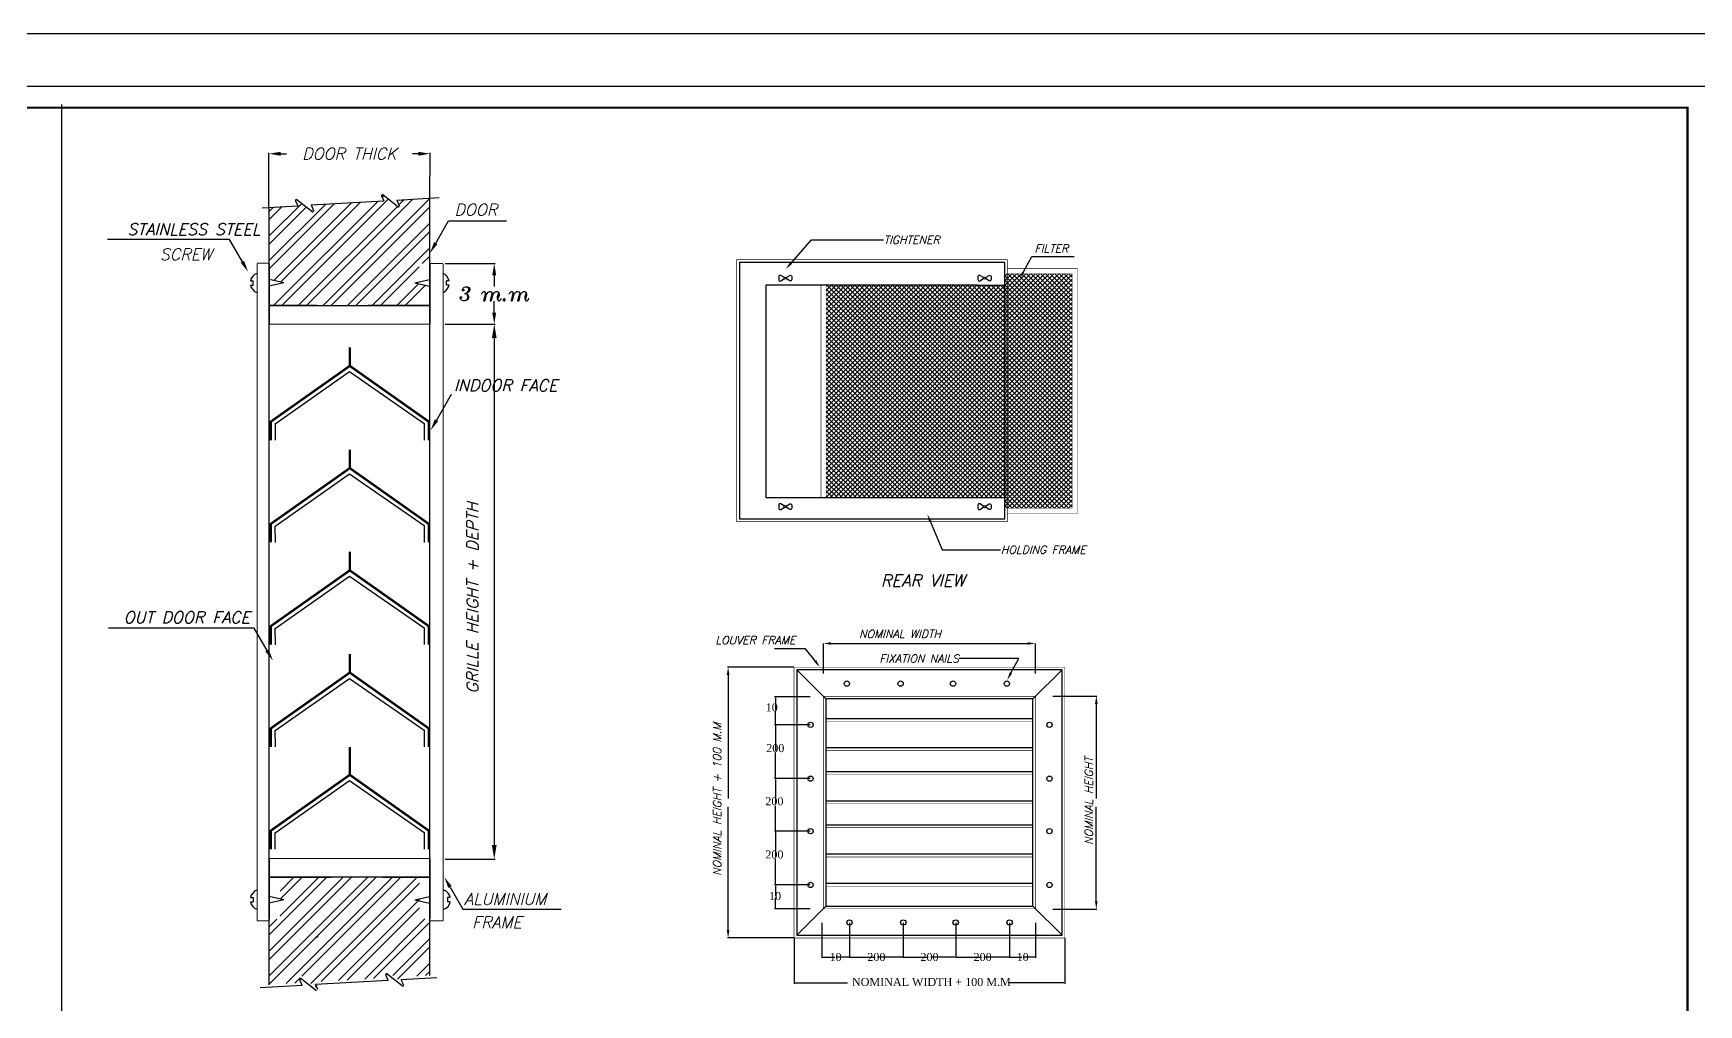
# Model space of a CAD drawing. Extents: x -730 to 2784, y 160 to 852.
# Drawn here: x -688.04 to -673.05, y 229.44 to 238.18 of the extents above; entities that cross this region are included whole.
import ezdxf
from ezdxf.enums import TextEntityAlignment as Align

# ---------------------------------------------------------------- set-up
doc = ezdxf.new("R2010")
doc.units = 0
doc.header["$MEASUREMENT"] = 0
doc.header["$PDMODE"] = 34
doc.header["$PDSIZE"] = 0.4
doc.linetypes.add('HIDDEN', pattern=[0.375, 0.25, -0.125])
for name, color, linetype, lineweight in [('2', 2, 'Continuous', 25), ('3', 3, 'Continuous', 25), ('5', 5, 'Continuous', 35)]:
    doc.layers.add(name, color=color, linetype=linetype, lineweight=lineweight)
for name, color, linetype in [('fram', 252, 'Continuous'), ('LEADER', 4, 'Continuous'), ('RED', 1, 'Continuous'), ('S', 3, 'Continuous'), ('Text', 42, 'Continuous'), ('WALL', 4, 'Continuous'), ('Z20', 2, 'Continuous')]:
    doc.layers.add(name, color=color, linetype=linetype)
doc.styles.add('ROMANC', font='italict.shx')
doc.styles.get("Standard").update_dxf_attribs({"font": 'TIMES.TTF'})

# ---------------------------------------------------------------- blocks, each defined once
blk = doc.blocks.new('*X239')
at = {"color": 0, "linetype": 'Continuous'}
for p, q in [((-16.34, 52.6), (4.91, 73.86)), ((-16.34, 57.91), (-0.39, 73.86)), ((-16.34, 50.84), (6.68, 73.86)), ((-16.34, 56.14), (1.38, 73.86)), ((-16.34, 61.44), (-3.93, 73.86)), ((-13.99, 65.56), (-5.69, 73.86)), ((-13.99, 70.86), (-11, 73.86)), ((-13.99, 69.1), (-9.23, 73.86)), ((-12.66, 50.98), (10.22, 73.86)), ((-9.33, 52.55), (11.98, 73.86)), ((-7.36, 50.98), (15.52, 73.86)), ((-5.16, 51.4), (16.01, 72.58)), ((-1.42, 51.62), (16.01, 69.04)), ((-16.34, 63.21), (-14.69, 64.86)), ((0.46, 51.72), (16.01, 67.28)), ((4.21, 51.94), (17.14, 64.87)), ((6.08, 52.05), (18.24, 64.2)), ((10.28, 52.7), (18.24, 60.67)), ((11.26, 51.92), (18.24, 58.9)), ((15.46, 52.58), (18.25, 55.37)), ((-10.79, 51.08), (-9.65, 52.22)), ((-6.37, 50.2), (-6.02, 50.55)), ((17.33, 52.69), (18.25, 53.6))]:
    blk.add_line(p, q, dxfattribs=at)

msp = doc.modelspace()

# ---------------------------------------------------------------- linework, layer by layer
at = {"color": 2, "linetype": 'Continuous'}
for p, q in [((-685.622, 236.644), (-685.914, 236.352)), ((-685.327, 236.643), (-685.914, 236.056)), ((-685.405, 236.638), (-685.914, 236.13)), ((-685.797, 236.616), (-685.914, 236.499)), ((-685.876, 236.612), (-685.914, 236.573)), ((-685.581, 236.611), (-685.914, 236.278)), ((-684.935, 236.665), (-685.874, 235.726)), ((-685.17, 236.652), (-685.872, 235.95)), ((-685.092, 236.656), (-685.812, 235.936)), ((-684.843, 236.683), (-685.8, 235.726)), ((-684.761, 236.617), (-685.652, 235.726)), ((-684.622, 236.683), (-685.578, 235.726)), ((-684.468, 236.689), (-685.43, 235.726)), ((-684.468, 236.615), (-685.356, 235.726)), ((-684.7, 236.679), (-684.747, 236.631)), ((-684.468, 236.467), (-685.209, 235.726)), ((-684.468, 236.393), (-685.135, 235.726)), ((-684.468, 236.245), (-684.987, 235.726)), ((-684.468, 236.171), (-684.537, 236.103)), ((-684.566, 236.073), (-684.913, 235.726)), ((-680.903, 234.298), (-679.191, 236.011)), ((-680.903, 234.256), (-679.148, 236.011)), ((-680.903, 234.214), (-679.106, 236.011)), ((-680.903, 234.172), (-679.064, 236.011)), ((-680.903, 234.129), (-679.022, 236.011)), ((-680.903, 234.087), (-678.979, 236.011)), ((-680.903, 234.045), (-678.937, 236.011)), ((-680.903, 234.003), (-678.895, 236.011)), ((-680.866, 233.998), (-678.853, 236.011)), ((-680.823, 233.998), (-678.81, 236.011)), ((-680.781, 233.998), (-678.768, 236.011)), ((-680.739, 233.998), (-678.726, 236.011)), ((-678.689, 235.431), (-679.268, 236.011)), ((-678.689, 235.473), (-679.226, 236.011)), ((-678.689, 235.516), (-679.183, 236.011)), ((-678.689, 235.558), (-679.141, 236.011)), ((-678.689, 235.6), (-679.099, 236.011)), ((-678.689, 235.642), (-679.057, 236.011)), ((-678.689, 235.684), (-679.015, 236.011)), ((-678.689, 235.727), (-678.972, 236.011)), ((-678.689, 235.769), (-678.93, 236.011)), ((-678.689, 235.811), (-678.888, 236.011)), ((-678.689, 235.853), (-678.846, 236.011)), ((-678.689, 235.896), (-678.803, 236.011)), ((-678.689, 235.938), (-678.761, 236.011)), ((-678.689, 235.98), (-678.719, 236.011)), ((-684.57, 235.921), (-684.765, 235.726)), ((-684.51, 235.907), (-684.691, 235.726)), ((-678.891, 233.903), (-680.903, 235.914)), ((-680.903, 234.594), (-679.588, 235.909)), ((-680.903, 234.552), (-679.546, 235.909)), ((-680.903, 234.51), (-679.504, 235.909)), ((-680.903, 234.467), (-679.461, 235.909)), ((-680.903, 234.425), (-679.419, 235.909)), ((-680.903, 234.383), (-679.377, 235.909)), ((-680.903, 234.341), (-679.335, 235.909)), ((-680.903, 235.861), (-680.855, 235.909)), ((-680.903, 235.819), (-680.813, 235.909)), ((-680.903, 235.776), (-680.771, 235.909)), ((-680.903, 235.734), (-680.728, 235.909)), ((-680.903, 235.692), (-680.686, 235.909)), ((-680.903, 235.65), (-680.644, 235.909)), ((-680.903, 235.607), (-680.602, 235.909)), ((-680.903, 235.565), (-680.559, 235.909)), ((-680.903, 235.523), (-680.517, 235.909)), ((-680.903, 235.481), (-680.475, 235.909)), ((-680.903, 235.439), (-680.433, 235.909)), ((-680.903, 235.396), (-680.391, 235.909)), ((-680.903, 235.354), (-680.348, 235.909)), ((-680.903, 235.312), (-680.306, 235.909)), ((-680.903, 235.27), (-680.264, 235.909)), ((-680.903, 235.227), (-680.222, 235.909)), ((-680.903, 235.185), (-680.179, 235.909)), ((-680.903, 235.143), (-680.137, 235.909)), ((-680.903, 235.101), (-680.095, 235.909)), ((-680.903, 235.058), (-680.053, 235.909)), ((-680.903, 235.016), (-680.01, 235.909)), ((-680.903, 234.974), (-679.968, 235.909)), ((-680.903, 234.932), (-679.926, 235.909)), ((-680.903, 234.89), (-679.884, 235.909)), ((-680.903, 234.847), (-679.842, 235.909)), ((-680.903, 234.805), (-679.799, 235.909)), ((-680.903, 234.763), (-679.757, 235.909)), ((-680.903, 234.721), (-679.715, 235.909)), ((-680.903, 234.678), (-679.673, 235.909)), ((-680.903, 234.636), (-679.63, 235.909)), ((-678.934, 233.903), (-680.903, 235.872)), ((-678.849, 233.903), (-680.855, 235.909)), ((-678.807, 233.903), (-680.813, 235.909)), ((-678.765, 233.903), (-680.771, 235.909)), ((-678.723, 233.903), (-680.728, 235.909)), ((-680.697, 233.998), (-678.689, 236.006)), ((-678.689, 233.911), (-680.686, 235.909)), ((-680.654, 233.998), (-678.689, 235.964)), ((-678.689, 233.953), (-680.644, 235.909)), ((-680.612, 233.998), (-678.689, 235.921)), ((-678.689, 233.995), (-680.602, 235.909)), ((-680.57, 233.998), (-678.689, 235.879)), ((-678.689, 234.038), (-680.559, 235.909)), ((-678.689, 234.08), (-680.517, 235.909)), ((-678.689, 234.122), (-680.475, 235.909)), ((-678.689, 234.164), (-680.433, 235.909)), ((-678.689, 234.206), (-680.391, 235.909)), ((-678.689, 234.249), (-680.348, 235.909)), ((-678.689, 234.291), (-680.306, 235.909)), ((-678.689, 234.333), (-680.264, 235.909)), ((-678.689, 234.375), (-680.222, 235.909)), ((-678.689, 234.418), (-680.179, 235.909)), ((-678.689, 234.46), (-680.137, 235.909)), ((-678.689, 234.502), (-680.095, 235.909)), ((-678.689, 234.544), (-680.053, 235.909)), ((-678.689, 234.587), (-680.01, 235.909)), ((-678.689, 234.629), (-679.968, 235.909)), ((-678.689, 234.671), (-679.926, 235.909)), ((-678.689, 234.713), (-679.884, 235.909)), ((-678.689, 234.755), (-679.842, 235.909)), ((-678.689, 234.798), (-679.799, 235.909)), ((-678.689, 234.84), (-679.757, 235.909)), ((-678.689, 234.882), (-679.715, 235.909)), ((-678.689, 234.924), (-679.673, 235.909)), ((-678.689, 234.967), (-679.63, 235.909)), ((-678.689, 235.009), (-679.588, 235.909)), ((-678.689, 235.051), (-679.546, 235.909)), ((-678.689, 235.093), (-679.504, 235.909)), ((-678.689, 235.136), (-679.461, 235.909)), ((-678.689, 235.178), (-679.419, 235.909)), ((-678.689, 235.22), (-679.377, 235.909)), ((-678.689, 235.262), (-679.335, 235.909)), ((-678.689, 235.389), (-679.293, 235.993)), ((-678.689, 235.347), (-679.293, 235.951)), ((-678.689, 235.304), (-679.293, 235.909)), ((-678.976, 233.903), (-680.903, 235.83)), ((-679.018, 233.903), (-680.903, 235.787)), ((-679.06, 233.903), (-680.903, 235.745)), ((-680.528, 233.998), (-678.689, 235.837)), ((-680.486, 233.998), (-678.689, 235.795)), ((-680.443, 233.998), (-678.689, 235.752)), ((-680.401, 233.998), (-678.689, 235.71)), ((-679.103, 233.903), (-680.903, 235.703)), ((-679.145, 233.903), (-680.903, 235.661)), ((-679.187, 233.903), (-680.903, 235.618)), ((-679.324, 233.998), (-680.903, 235.576)), ((-680.359, 233.998), (-678.689, 235.668)), ((-680.317, 233.998), (-678.689, 235.626)), ((-680.274, 233.998), (-678.689, 235.584)), ((-679.367, 233.998), (-680.903, 235.534)), ((-679.409, 233.998), (-680.903, 235.492)), ((-679.451, 233.998), (-680.903, 235.449)), ((-680.232, 233.998), (-678.689, 235.541)), ((-680.19, 233.998), (-678.689, 235.499)), ((-680.148, 233.998), (-678.689, 235.457)), ((-680.105, 233.998), (-678.689, 235.415)), ((-679.493, 233.998), (-680.903, 235.407)), ((-679.535, 233.998), (-680.903, 235.365)), ((-679.578, 233.998), (-680.903, 235.323)), ((-679.62, 233.998), (-680.903, 235.281)), ((-680.063, 233.998), (-678.689, 235.372)), ((-680.021, 233.998), (-678.689, 235.33)), ((-679.979, 233.998), (-678.689, 235.288)), ((-679.662, 233.998), (-680.903, 235.238)), ((-679.704, 233.998), (-680.903, 235.196)), ((-679.747, 233.998), (-680.903, 235.154)), ((-679.789, 233.998), (-680.903, 235.112)), ((-679.937, 233.998), (-678.689, 235.246)), ((-679.894, 233.998), (-678.689, 235.204)), ((-679.852, 233.998), (-678.689, 235.161)), ((-679.81, 233.998), (-678.689, 235.119)), ((-679.831, 233.998), (-680.903, 235.069)), ((-679.873, 233.998), (-680.903, 235.027)), ((-679.915, 233.998), (-680.903, 234.985)), ((-679.768, 233.998), (-678.689, 235.077)), ((-679.725, 233.998), (-678.689, 235.035)), ((-679.683, 233.998), (-678.689, 234.992)), ((-679.958, 233.998), (-680.903, 234.943)), ((-680, 233.998), (-680.903, 234.9)), ((-680.042, 233.998), (-680.903, 234.858)), ((-680.084, 233.998), (-680.903, 234.816)), ((-679.641, 233.998), (-678.689, 234.95)), ((-679.599, 233.998), (-678.689, 234.908)), ((-679.556, 233.998), (-678.689, 234.866)), ((-679.514, 233.998), (-678.689, 234.823)), ((-680.127, 233.998), (-680.903, 234.774)), ((-680.169, 233.998), (-680.903, 234.732)), ((-680.211, 233.998), (-680.903, 234.689)), ((-679.472, 233.998), (-678.689, 234.781)), ((-679.43, 233.998), (-678.689, 234.739)), ((-679.388, 233.998), (-678.689, 234.697)), ((-680.253, 233.998), (-680.903, 234.647)), ((-680.296, 233.998), (-680.903, 234.605)), ((-680.338, 233.998), (-680.903, 234.563)), ((-680.38, 233.998), (-680.903, 234.52)), ((-679.345, 233.998), (-678.689, 234.655)), ((-679.303, 233.998), (-678.689, 234.612)), ((-679.296, 233.963), (-678.689, 234.57)), ((-679.296, 233.921), (-678.689, 234.528)), ((-680.422, 233.998), (-680.903, 234.478)), ((-680.464, 233.998), (-680.903, 234.436)), ((-680.507, 233.998), (-680.903, 234.394)), ((-679.271, 233.903), (-678.689, 234.486)), ((-679.229, 233.903), (-678.689, 234.443)), ((-679.187, 233.903), (-678.689, 234.401)), ((-680.549, 233.998), (-680.903, 234.352)), ((-680.591, 233.998), (-680.903, 234.309)), ((-680.633, 233.998), (-680.903, 234.267)), ((-680.676, 233.998), (-680.903, 234.225)), ((-679.145, 233.903), (-678.689, 234.359)), ((-679.103, 233.903), (-678.689, 234.317)), ((-679.06, 233.903), (-678.689, 234.274)), ((-679.018, 233.903), (-678.689, 234.232)), ((-680.718, 233.998), (-680.903, 234.183)), ((-680.76, 233.998), (-680.903, 234.14)), ((-680.802, 233.998), (-680.903, 234.098)), ((-678.976, 233.903), (-678.689, 234.19)), ((-678.934, 233.903), (-678.689, 234.148)), ((-678.891, 233.903), (-678.689, 234.106)), ((-678.849, 233.903), (-678.689, 234.063)), ((-678.807, 233.903), (-678.689, 234.021)), ((-678.765, 233.903), (-678.689, 233.979)), ((-678.722, 233.903), (-678.689, 233.937))]:
    msp.add_line(p, q, dxfattribs=at)
at = {"color": 0, "linetype": 'Continuous'}
for p, q in [((-684.885, 236.716), (-684.899, 236.701)), ((-679.293, 235.951), (-679.233, 236.011)), ((-679.293, 235.993), (-679.275, 236.011)), ((-680.903, 235.903), (-680.897, 235.909)), ((-680.844, 233.998), (-680.903, 234.056)), ((-680.887, 233.998), (-680.903, 234.014)), ((-679.229, 233.903), (-679.296, 233.969)), ((-679.271, 233.903), (-679.296, 233.927))]:
    msp.add_line(p, q, dxfattribs=at)
for p, q in [((-679.131, 236.024), (-679.053, 236.167)), ((-679.053, 236.167), (-678.67, 236.167))]:
    msp.add_line(p, q)
at = {"color": 3, "linetype": 'ByBlock'}
for p, q in [((-680.926, 232.414), (-680.926, 232.684)), ((-680.859, 232.685), (-679.091, 232.685)), ((-679.019, 232.414), (-679.019, 232.684))]:
    msp.add_line(p, q, dxfattribs=at)
msp.add_solid([(-679.123, 236.019), (-679.14, 236.029), (-679.16, 235.971)])
for points in [[(-680.859, 232.697), (-680.859, 232.674), (-680.93, 232.685)], [(-679.091, 232.697), (-679.091, 232.674), (-679.019, 232.685)]]:
    msp.add_solid(points, dxfattribs=at)
at = {"layer": '2'}
for p, q in [((-685.976, 236.606), (-685.656, 236.624)), ((-685.677, 236.668), (-685.656, 236.624)), ((-685.53, 236.571), (-685.665, 236.677)), ((-685.537, 236.631), (-684.883, 236.668)), ((-685.537, 236.631), (-685.517, 236.58)), ((-684.905, 236.712), (-684.883, 236.668)), ((-684.758, 236.615), (-684.892, 236.721)), ((-684.765, 236.675), (-684.386, 236.697)), ((-684.765, 236.675), (-684.745, 236.625)), ((-686.083, 235.949), (-686.058, 235.949)), ((-686.083, 235.91), (-686.058, 235.91)), ((-686.058, 235.91), (-686.058, 235.949)), ((-684.319, 235.91), (-684.319, 235.949)), ((-684.295, 235.949), (-684.319, 235.949)), ((-684.295, 235.91), (-684.319, 235.91)), ((-686.083, 230.399), (-686.058, 230.399)), ((-686.083, 230.361), (-686.058, 230.361)), ((-686.058, 230.399), (-686.058, 230.361)), ((-684.31, 230.399), (-684.31, 230.361)), ((-684.285, 230.399), (-684.31, 230.399)), ((-684.285, 230.361), (-684.31, 230.361)), ((-685.618, 229.609), (-685.996, 229.588)), ((-685.618, 229.609), (-685.637, 229.66)), ((-685.624, 229.669), (-685.49, 229.563)), ((-684.845, 229.653), (-685.499, 229.616)), ((-685.477, 229.573), (-685.499, 229.616)), ((-684.845, 229.653), (-684.865, 229.704)), ((-684.852, 229.713), (-684.718, 229.607)), ((-684.406, 229.678), (-684.726, 229.66)), ((-684.705, 229.617), (-684.726, 229.66))]:
    msp.add_line(p, q, dxfattribs=at)
at = {"layer": '2', "linetype": 'HIDDEN'}
for p, q in [((-685.782, 235.929), (-685.914, 235.96)), ((-685.782, 235.929), (-685.914, 235.899)), ((-684.604, 235.929), (-684.473, 235.96)), ((-684.604, 235.929), (-684.473, 235.899)), ((-685.783, 230.38), (-685.915, 230.41)), ((-685.783, 230.38), (-685.915, 230.349)), ((-684.604, 230.38), (-684.472, 230.41)), ((-684.604, 230.38), (-684.472, 230.349))]:
    msp.add_line(p, q, dxfattribs=at)
at = {"layer": '2', "linetype": 'Continuous'}
for p, q in [((-685.86, 234.661), (-685.193, 235.131)), ((-685.193, 235.131), (-684.52, 234.666)), ((-685.86, 234.661), (-685.86, 234.514)), ((-684.52, 234.666), (-684.52, 234.515)), ((-685.86, 233.741), (-685.193, 234.211)), ((-685.193, 234.211), (-684.52, 233.746)), ((-685.858, 233.594), (-685.86, 233.741)), ((-684.52, 233.746), (-684.52, 233.594)), ((-685.86, 232.821), (-685.193, 233.291)), ((-685.193, 233.291), (-684.52, 232.826)), ((-685.858, 232.674), (-685.86, 232.821)), ((-684.52, 232.826), (-684.52, 232.675)), ((-685.86, 231.901), (-685.193, 232.371)), ((-685.193, 232.371), (-684.52, 231.906)), ((-685.858, 231.754), (-685.86, 231.901)), ((-684.52, 231.906), (-684.52, 231.755)), ((-685.86, 230.981), (-685.193, 231.451)), ((-685.193, 231.451), (-684.52, 230.986)), ((-685.861, 230.834), (-685.86, 230.981)), ((-684.52, 230.986), (-684.52, 230.835))]:
    msp.add_line(p, q, dxfattribs=at)
at = {"layer": '2', "color": 5, "const_width": 0.00836}
for points in [[(-686.023, 236.106), (-686.023, 230.189)], [(-686.023, 236.106), (-685.914, 236.106)], [(-684.471, 236.104), (-684.35, 236.104)], [(-684.35, 236.104), (-684.35, 230.189)], [(-685.914, 230.189), (-686.023, 230.189)], [(-684.468, 230.189), (-684.35, 230.189)]]:
    msp.add_lwpolyline(points, dxfattribs=at)
at = {"layer": '2'}
for centre, radius, start, end in [((-685.67, 236.671), 0.00836, 51.5418, 202.8981), ((-684.897, 236.715), 0.00836, 51.5418, 202.8981), ((-684.753, 236.621), 0.00836, 231.5418, 21.3401), ((-685.525, 236.577), 0.00836, 231.5418, 21.3401), ((-685.992, 235.929), 0.0928, 111.428, 168.163), ((-684.386, 235.929), 0.0928, 11.837, 68.572), ((-685.992, 235.929), 0.0928, 191.837, 248.572), ((-684.386, 235.929), 0.0928, 291.428, 348.163), ((-685.992, 230.38), 0.0928, 111.428, 168.163), ((-684.376, 230.38), 0.0928, 11.837, 68.572), ((-685.992, 230.38), 0.0928, 191.837, 248.572), ((-684.376, 230.38), 0.0928, 291.428, 348.163), ((-685.485, 230.052), 0.00836, 231.5418, 22.8981), ((-684.857, 229.707), 0.00836, 51.5418, 201.3401), ((-685.629, 229.663), 0.00836, 51.5418, 201.3401), ((-684.712, 229.613), 0.00836, 231.5418, 22.8981)]:
    msp.add_arc(centre, radius, start, end, dxfattribs=at)
at = {"layer": '3', "color": 5, "linetype": 'Continuous'}
for p, q in [((-684.468, 229.697), (-684.468, 236.689)), ((-685.914, 229.614), (-685.914, 236.606))]:
    msp.add_line(p, q, dxfattribs=at)
at = {"layer": '3', "linetype": 'Continuous'}
for p, q in [((-685.486, 235.726), (-685.026, 235.726)), ((-684.896, 230.583), (-685.356, 230.583))]:
    msp.add_line(p, q, dxfattribs=at)
at = {"layer": '5', "linetype": 'Continuous'}
for p, q in [((-685.914, 235.559), (-685.914, 236.102)), ((-684.468, 236.103), (-684.468, 235.559)), ((-685.914, 235.726), (-685.486, 235.726)), ((-685.914, 230.206), (-685.914, 230.75)), ((-684.468, 230.75), (-684.468, 230.207)), ((-685.356, 230.583), (-685.914, 230.583)), ((-684.468, 230.583), (-684.896, 230.583))]:
    msp.add_line(p, q, dxfattribs=at)
at = {"layer": '5', "color": 5, "linetype": 'Continuous'}
msp.add_line((-685.026, 235.726), (-684.468, 235.726), dxfattribs=at)
at = {"layer": '5', "color": 5, "linetype": 'Continuous', "const_width": 0.00836}
msp.add_lwpolyline([(-684.468, 235.559), (-685.914, 235.559)], dxfattribs=at)
at = {"layer": '5', "linetype": 'Continuous'}
for points, const_width in [([(-685.189, 235.183), (-685.189, 235.35)], 0.0209), ([(-684.478, 234.514), (-684.478, 234.681), (-685.189, 235.183), (-685.9, 234.681), (-685.9, 234.514)], 0.0209), ([(-685.189, 234.263), (-685.189, 234.43)], 0.0209), ([(-684.478, 233.594), (-684.478, 233.761), (-685.189, 234.263), (-685.9, 233.761), (-685.9, 233.594)], 0.0209), ([(-685.189, 233.343), (-685.189, 233.51)], 0.0209), ([(-684.478, 232.674), (-684.478, 232.841), (-685.189, 233.343), (-685.9, 232.841), (-685.9, 232.674)], 0.0209), ([(-685.189, 232.423), (-685.189, 232.59)], 0.0209), ([(-684.478, 231.754), (-684.478, 231.921), (-685.189, 232.423), (-685.9, 231.921), (-685.9, 231.754)], 0.0209), ([(-685.189, 231.754), (-685.189, 231.503)], 0.0209), ([(-684.478, 230.834), (-684.478, 231.001), (-685.189, 231.503), (-685.9, 231.001), (-685.9, 230.834)], 0.0209), ([(-685.914, 230.75), (-684.468, 230.75)], 0.00836)]:
    msp.add_lwpolyline(points, dxfattribs=dict(at, const_width=const_width))
at = {"layer": 'DEFPOINTS', "color": 0, "linetype": 'ByBlock'}
for p in [(-684.333, 236.103), (-684.333, 235.558), (-681.456, 232.472), (-681.192, 232.472), (-679.019, 232.472), (-678.755, 232.472), (-681.192, 230.036), (-678.755, 230.036), (-685.777, 229.665)]:
    msp.add_point(p, dxfattribs=at)
at = {"layer": 'DEFPOINTS', "color": 1, "linetype": 'ByBlock'}
msp.add_point((-684.333, 235.559), dxfattribs=at)
at = {"layer": 'DEFPOINTS', "color": 3, "linetype": 'ByBlock'}
msp.add_point((-679.019, 232.685), dxfattribs=at)
at = {"layer": 'fram'}
msp.add_line((-665.384, 237.698), (-729.43, 237.698), dxfattribs=at)
for points in [[(-729.907, 238.175), (-664.907, 238.175), (-664.907, 200.175), (-729.907, 200.175)], [(-672.961, 237.698), (-729.43, 237.698), (-729.43, 200.652), (-672.961, 200.652)]]:
    msp.add_lwpolyline(points, close=True, dxfattribs=at)
at = {"layer": 'LEADER', "color": 2, "linetype": 'ByBlock'}
for p, q in [((-685.916, 236.609), (-685.916, 237.099)), ((-685.811, 237.092), (-685.757, 237.092)), ((-684.572, 237.092), (-684.626, 237.092)), ((-684.468, 236.689), (-684.467, 237.099)), ((-684.33, 236.103), (-683.882, 236.103)), ((-683.889, 235.999), (-683.889, 235.897)), ((-683.889, 235.663), (-683.889, 235.764)), ((-684.33, 235.558), (-683.882, 235.558)), ((-683.889, 235.434), (-683.889, 230.871)), ((-684.33, 230.745), (-683.882, 230.745))]:
    msp.add_line(p, q, dxfattribs=at)
at = {"layer": 'LEADER', "color": 2}
for p, q in [((-684.416, 236.288), (-684.301, 236.487)), ((-684.301, 236.487), (-683.778, 236.487)), ((-686.27, 236.319), (-687.368, 236.319)), ((-686.155, 236.119), (-686.27, 236.319)), ((-684.409, 234.693), (-684.273, 234.929)), ((-686.048, 232.822), (-687.361, 232.822)), ((-685.933, 232.623), (-686.048, 232.822)), ((-684.287, 230.494), (-684.172, 230.295)), ((-684.172, 230.295), (-683.288, 230.295))]:
    msp.add_line(p, q, dxfattribs=at)
at = {"layer": 'LEADER', "color": 2, "linetype": 'ByBlock'}
for points in [[(-685.811, 237.109), (-685.811, 237.074), (-685.916, 237.092)], [(-684.572, 237.109), (-684.572, 237.074), (-684.467, 237.092)], [(-683.907, 235.999), (-683.872, 235.999), (-683.889, 236.103)], [(-683.91, 235.434), (-683.868, 235.434), (-683.889, 235.559)], [(-683.907, 235.663), (-683.872, 235.663), (-683.889, 235.558)], [(-683.91, 230.871), (-683.868, 230.871), (-683.889, 230.745)]]:
    msp.add_solid(points, dxfattribs=at)
at = {"layer": 'LEADER', "color": 2}
for points in [[(-684.431, 236.296), (-684.4, 236.279), (-684.468, 236.197)], [(-686.14, 236.128), (-686.171, 236.111), (-686.103, 236.029)], [(-684.394, 234.685), (-684.424, 234.702), (-684.462, 234.603)], [(-685.918, 232.631), (-685.949, 232.614), (-685.881, 232.532)], [(-684.302, 230.485), (-684.272, 230.502), (-684.339, 230.584)]]:
    msp.add_solid(points, dxfattribs=at)
at = {"layer": 'RED', "linetype": 'Continuous'}
for p, q in [((-681.219, 236.108), (-681.036, 236.317)), ((-681.036, 236.317), (-680.388, 236.317)), ((-679.534, 235.909), (-679.296, 235.909)), ((-679.534, 233.998), (-679.296, 233.998)), ((-679.965, 233.781), (-679.86, 233.529)), ((-679.86, 233.529), (-679.333, 233.529)), ((-680.905, 232.186), (-681.168, 232.448)), ((-678.779, 232.448), (-679.042, 232.186)), ((-680.905, 230.322), (-681.168, 230.06)), ((-678.779, 230.06), (-679.042, 230.322))]:
    msp.add_line(p, q, dxfattribs=at)
at = {"layer": 'RED', "linetype": 'Continuous', "const_width": 0.00478}
for points in [[(-681.708, 233.782), (-679.272, 233.782), (-679.272, 236.138), (-681.708, 236.138)], [(-681.192, 230.036), (-678.755, 230.036), (-678.755, 232.472), (-681.192, 232.472)], [(-680.929, 230.298), (-679.018, 230.298), (-679.018, 232.209), (-680.929, 232.209)]]:
    msp.add_lwpolyline(points, close=True, dxfattribs=at)
at = {"layer": 'RED', "linetype": 'Continuous'}
for points in [[(-681.684, 233.806), (-679.296, 233.806), (-679.296, 236.114), (-681.684, 236.114)], [(-681.168, 230.06), (-678.779, 230.06), (-678.779, 232.448), (-681.168, 232.448)], [(-680.905, 230.322), (-679.042, 230.322), (-679.042, 232.186), (-680.905, 232.186)]]:
    msp.add_lwpolyline(points, close=True, dxfattribs=at)
for points in [[(-679.534, 235.909), (-681.446, 235.909), (-681.446, 233.998)], [(-681.446, 233.998), (-679.534, 233.998)]]:
    msp.add_lwpolyline(points, dxfattribs=at)
for points in [[(-681.279, 235.978), (-681.312, 235.997, 0.57735), (-681.33, 235.987), (-681.33, 235.959, 0.57735), (-681.312, 235.948), (-681.279, 235.968)], [(-681.263, 235.978), (-681.23, 235.997, -0.57735), (-681.212, 235.987), (-681.212, 235.959, -0.57735), (-681.23, 235.948), (-681.263, 235.968)], [(-679.486, 235.978), (-679.519, 235.997, 0.57735), (-679.537, 235.987), (-679.537, 235.959, 0.57735), (-679.519, 235.948), (-679.486, 235.968)], [(-679.47, 235.978), (-679.437, 235.997, -0.57735), (-679.419, 235.987), (-679.419, 235.959, -0.57735), (-679.437, 235.948), (-679.47, 235.968)], [(-681.279, 233.921), (-681.312, 233.941, 0.57735), (-681.33, 233.93), (-681.33, 233.902, 0.57735), (-681.312, 233.892), (-681.279, 233.911)], [(-681.263, 233.921), (-681.23, 233.941, -0.57735), (-681.212, 233.93), (-681.212, 233.902, -0.57735), (-681.23, 233.892), (-681.263, 233.911)], [(-679.486, 233.921), (-679.519, 233.941, 0.57735), (-679.537, 233.93), (-679.537, 233.902, 0.57735), (-679.519, 233.892), (-679.486, 233.911)], [(-679.47, 233.921), (-679.437, 233.941, -0.57735), (-679.419, 233.93), (-679.419, 233.902, -0.57735), (-679.437, 233.892), (-679.47, 233.911)]]:
    msp.add_lwpolyline(points, format="xyb", dxfattribs=at)
for centre, radius in [((-681.271, 235.973), 0.00946), ((-679.478, 235.973), 0.00946), ((-681.271, 233.916), 0.00946), ((-679.478, 233.916), 0.00946), ((-680.717, 232.324), 0.0239), ((-680.233, 232.324), 0.0239), ((-679.761, 232.324), 0.0239), ((-679.277, 232.324), 0.0239), ((-681.044, 231.953), 0.0239), ((-678.893, 231.953), 0.0239), ((-681.044, 231.469), 0.0239), ((-678.893, 231.469), 0.0239), ((-681.044, 230.997), 0.0239), ((-678.893, 230.997), 0.0239), ((-681.044, 230.513), 0.0239), ((-678.893, 230.513), 0.0239), ((-680.693, 230.175), 0.0239), ((-680.209, 230.175), 0.0239), ((-679.737, 230.175), 0.0239), ((-679.252, 230.175), 0.0239)]:
    msp.add_circle(centre, radius, dxfattribs=at)
for points in [[(-681.21, 236.1), (-681.228, 236.116), (-681.266, 236.054)], [(-679.976, 233.777), (-679.954, 233.786), (-679.992, 233.848)]]:
    msp.add_solid(points, dxfattribs=at)
at = {"layer": 'S', "color": 3, "linetype": 'Continuous'}
for p, q in [((-681.088, 232.637), (-681.369, 232.637)), ((-681.002, 232.528), (-681.088, 232.637)), ((-679.17, 232.549), (-679.707, 232.549)), ((-679.24, 232.42), (-679.17, 232.549)), ((-681.192, 230.033), (-681.192, 229.624)), ((-678.755, 230.033), (-678.755, 229.624)), ((-681.185, 229.632), (-680.71, 229.632)), ((-678.763, 229.632), (-679.264, 229.632))]:
    msp.add_line(p, q, dxfattribs=at)
at = {"layer": 'S', "linetype": 'ByBlock'}
for p, q in [((-681.193, 232.472), (-681.789, 232.472)), ((-681.785, 232.401), (-681.785, 231.292))]:
    msp.add_line(p, q, dxfattribs=at)
at = {"layer": 'S', "color": 3, "linetype": 'Continuous', "ltscale": 0.01}
for p, q in [((-681.046, 232.205), (-681.367, 232.205)), ((-681.36, 232.197), (-681.36, 232.086)), ((-681.36, 231.961), (-681.36, 232.072)), ((-681.046, 231.953), (-681.367, 231.953)), ((-681.046, 231.953), (-681.359, 231.953)), ((-681.359, 231.946), (-681.359, 231.719)), ((-681.359, 231.476), (-681.359, 231.704)), ((-681.046, 231.469), (-681.367, 231.469)), ((-681.36, 231.462), (-681.36, 231.24)), ((-681.046, 231.469), (-681.359, 231.469)), ((-681.36, 231.004), (-681.36, 231.226)), ((-681.046, 230.997), (-681.367, 230.997)), ((-681.046, 230.997), (-681.367, 230.997)), ((-681.36, 230.99), (-681.36, 230.762)), ((-681.36, 230.52), (-681.36, 230.747)), ((-681.046, 230.513), (-681.367, 230.513)), ((-681.046, 230.513), (-681.367, 230.513)), ((-681.36, 230.505), (-681.36, 230.412)), ((-681.36, 230.304), (-681.36, 230.397)), ((-681.046, 230.297), (-681.367, 230.297)), ((-680.943, 230.172), (-680.943, 229.857)), ((-680.693, 230.172), (-680.693, 229.857)), ((-680.693, 230.172), (-680.693, 229.857)), ((-680.209, 230.172), (-680.209, 229.857)), ((-680.209, 230.172), (-680.209, 229.857)), ((-679.737, 230.172), (-679.737, 229.857)), ((-679.737, 230.172), (-679.737, 229.857)), ((-679.252, 230.172), (-679.252, 229.857)), ((-679.252, 230.172), (-679.252, 229.857)), ((-679.018, 230.172), (-679.018, 229.857)), ((-680.935, 229.864), (-680.826, 229.864)), ((-680.7, 229.864), (-680.809, 229.864)), ((-680.686, 229.864), (-680.463, 229.864)), ((-680.216, 229.864), (-680.44, 229.864)), ((-680.202, 229.864), (-679.984, 229.864)), ((-679.744, 229.864), (-679.961, 229.864)), ((-679.729, 229.864), (-679.506, 229.864)), ((-679.26, 229.864), (-679.483, 229.864)), ((-679.245, 229.864), (-679.143, 229.864)), ((-679.025, 229.864), (-679.127, 229.864))]:
    msp.add_line(p, q, dxfattribs=at)
at = {"layer": 'S', "color": 3, "linetype": 'ByBlock'}
for p, q in [((-678.864, 232.211), (-678.468, 232.211)), ((-678.472, 232.141), (-678.472, 231.292)), ((-681.785, 230.107), (-681.785, 231.216)), ((-678.472, 230.366), (-678.472, 231.216)), ((-678.864, 230.296), (-678.468, 230.296)), ((-681.193, 230.036), (-681.789, 230.036))]:
    msp.add_line(p, q, dxfattribs=at)
at = {"layer": 'S', "linetype": 'Continuous'}
for p, q in [((-679.042, 232.007), (-680.905, 232.007)), ((-679.042, 231.745), (-680.905, 231.745)), ((-679.042, 231.53), (-680.905, 231.53)), ((-679.042, 231.267), (-680.905, 231.267)), ((-679.042, 231.052), (-680.905, 231.052)), ((-679.042, 230.789), (-680.905, 230.789)), ((-679.042, 230.526), (-680.905, 230.526))]:
    msp.add_line(p, q, dxfattribs=at)
at = {"layer": 'S', "linetype": 'Continuous', "const_width": 0.00478}
for points in [[(-679.272, 236.058), (-678.641, 236.058)], [(-679.272, 236.011), (-678.689, 236.011)], [(-678.689, 233.903), (-678.689, 236.011)], [(-678.641, 233.855), (-678.641, 236.058)], [(-680.95, 235.909), (-680.95, 233.998)], [(-680.903, 235.909), (-680.903, 233.998)], [(-679.272, 233.903), (-678.689, 233.903)], [(-679.272, 233.855), (-678.641, 233.855)], [(-679.042, 231.983), (-680.905, 231.983)], [(-679.042, 231.721), (-680.905, 231.721)], [(-679.042, 231.506), (-680.905, 231.506)], [(-679.042, 231.243), (-680.905, 231.243)], [(-679.042, 231.028), (-680.905, 231.028)], [(-679.042, 230.765), (-680.905, 230.765)], [(-679.042, 230.502), (-680.905, 230.502)]]:
    msp.add_lwpolyline(points, dxfattribs=at)
at = {"layer": 'S', "linetype": 'ByBlock'}
for points in [[(-681.797, 232.401), (-681.773, 232.401), (-681.785, 232.472)], [(-681.797, 230.107), (-681.773, 230.107), (-681.785, 230.036)]]:
    msp.add_solid(points, dxfattribs=at)
at = {"layer": 'S', "linetype": 'Continuous'}
msp.add_solid([(-681.011, 232.521), (-680.993, 232.536), (-680.958, 232.472)], dxfattribs=at)
at = {"layer": 'S', "color": 3, "linetype": 'Continuous'}
for points in [[(-679.23, 232.414), (-679.251, 232.426), (-679.274, 232.357)], [(-681.185, 229.633), (-681.185, 229.63), (-681.192, 229.632)], [(-678.763, 229.633), (-678.763, 229.63), (-678.755, 229.632)]]:
    msp.add_solid(points, dxfattribs=at)
at = {"layer": 'S', "color": 3, "linetype": 'Continuous', "ltscale": 0.01}
for points in [[(-681.361, 232.197), (-681.358, 232.197), (-681.36, 232.205)], [(-681.361, 231.961), (-681.358, 231.961), (-681.36, 231.953)], [(-681.36, 231.946), (-681.358, 231.946), (-681.359, 231.953)], [(-681.361, 231.462), (-681.358, 231.462), (-681.36, 231.469)], [(-681.36, 231.476), (-681.358, 231.476), (-681.359, 231.469)], [(-681.361, 231.004), (-681.358, 231.004), (-681.36, 230.997)], [(-681.361, 230.99), (-681.358, 230.99), (-681.36, 230.997)], [(-681.361, 230.52), (-681.358, 230.52), (-681.36, 230.513)], [(-681.361, 230.505), (-681.358, 230.505), (-681.36, 230.513)], [(-681.361, 230.304), (-681.358, 230.304), (-681.36, 230.297)], [(-680.935, 229.865), (-680.935, 229.863), (-680.943, 229.864)], [(-680.7, 229.865), (-680.7, 229.863), (-680.693, 229.864)], [(-680.686, 229.865), (-680.686, 229.863), (-680.693, 229.864)], [(-680.216, 229.865), (-680.216, 229.863), (-680.209, 229.864)], [(-680.202, 229.865), (-680.202, 229.863), (-680.209, 229.864)], [(-679.744, 229.865), (-679.744, 229.863), (-679.737, 229.864)], [(-679.729, 229.865), (-679.729, 229.863), (-679.737, 229.864)], [(-679.26, 229.865), (-679.26, 229.863), (-679.252, 229.864)], [(-679.245, 229.865), (-679.245, 229.863), (-679.252, 229.864)], [(-679.025, 229.865), (-679.025, 229.863), (-679.018, 229.864)]]:
    msp.add_solid(points, dxfattribs=at)
at = {"layer": 'S', "color": 3, "linetype": 'ByBlock'}
for points in [[(-678.484, 232.141), (-678.46, 232.141), (-678.472, 232.213)], [(-678.484, 230.366), (-678.46, 230.366), (-678.472, 230.295)]]:
    msp.add_solid(points, dxfattribs=at)
at = {"layer": 'WALL', "linetype": 'Continuous'}
msp.add_lwpolyline([(-673.153, 237.506, 0.0192, 0.0192, 0), (-729.238, 237.506, 0.0192, 0.0192, 0), (-729.238, 200.844, 0.0192, 0.0192, 0), (-673.153, 200.844, 0.0192, 0.0192, 0)], format="xyseb", close=True, dxfattribs=at)
msp.add_lwpolyline([(-673.153, 237.506, 0.0192, 0.0192, 0), (-729.238, 237.506, 0.0192, 0.0192, 0), (-729.238, 200.844, 0.0192, 0.0192, 0), (-673.153, 200.844, 0.0192, 0.0192, 0)], format="xyseb", close=True, dxfattribs=at)
at = {"layer": 'Z20', "color": 7}
msp.add_line((-687.783, 237.534), (-687.783, 200.817), dxfattribs=at)

# ---------------------------------------------------------------- block references
at = {"layer": '2', "linetype": 'Continuous', "xscale": 0.04181758621268727, "yscale": 0.04181758621263043, "zscale": 0.04181758621264737}
msp.add_blockref('*X239', (-685.231, 227.494), dxfattribs=at)

# ---------------------------------------------------------------- texts
at = {"color": 3, "linetype": 'ByBlock', "style": 'ROMANC'}
msp.add_text('NOMINAL WIDTH', height=0.07166, dxfattribs=at).set_placement((-680.238, 232.771), align=Align.MIDDLE_CENTER)
at = {"layer": 'RED', "color": 3, "linetype": 'Continuous', "style": 'ROMANC'}
for s, height, p in [('TIGHTENER', 0.0717, (-680.385, 236.317)), ('FILTER', 0.0717, (-679.028, 236.239)), ('HOLDING FRAME', 0.07166, (-679.331, 233.529))]:
    msp.add_text(s, height=height, dxfattribs=at).set_placement(p, align=Align.MIDDLE_LEFT)
at = {"layer": 'RED', "color": 5, "linetype": 'Continuous', "style": 'ROMANC'}
msp.add_text('REAR VIEW', height=0.1075, dxfattribs=at).set_placement((-680.034, 233.251), align=Align.MIDDLE)
at = {"layer": 'S', "linetype": 'Continuous', "style": 'ROMANC'}
msp.add_text('LOUVER FRAME', height=0.07166, dxfattribs=at).set_placement((-681.9, 232.715), align=Align.MIDDLE_LEFT)
msp.add_text('FIXATION NAILS', height=0.07166, dxfattribs=at).set_placement((-679.709, 232.549), align=Align.MIDDLE_RIGHT)
at = {"layer": 'S', "color": 3, "linetype": 'Continuous'}
for s, p in [('10', (-681.447, 232.075)), ('200', (-681.442, 231.708)), ('200', (-681.45, 231.23)), ('200', (-681.45, 230.751)), ('10', (-681.417, 230.377))]:
    msp.add_text(s, height=0.072, dxfattribs=at).set_placement(p)
at = {"layer": 'S', "color": 3, "linetype": 'ByBlock', "style": 'ROMANC'}
msp.add_text('NOMINAL HEIGHT + 100 M.M', height=0.07166, rotation=90, dxfattribs=at).set_placement((-681.884, 231.283), align=Align.MIDDLE_CENTER)
at = {"layer": 'S', "linetype": 'ByBlock', "style": 'ROMANC'}
msp.add_text('NOMINAL HEIGHT', height=0.07166, rotation=90, dxfattribs=at).set_placement((-678.54, 231.267), align=Align.MIDDLE_CENTER)
at = {"layer": 'S', "color": 3, "linetype": 'Continuous', "char_height": 0.072, "attachment_point": 5}
for s, insert in [('\\A1;10', (-680.818, 229.864)), ('\\A1;200', (-680.451, 229.864)), ('\\A1;200', (-679.973, 229.864)), ('\\A1;200', (-679.495, 229.864)), ('\\A1;10', (-679.135, 229.864)), ('\\A1;NOMINAL WIDTH + 100 M.M', (-679.956, 229.639))]:
    msp.add_mtext(s, dxfattribs=dict(at, insert=insert))
at = {"layer": 'Text', "color": 3, "linetype": 'ByBlock', "style": 'ROMANC'}
msp.add_text('DOOR THICK', height=0.1045, dxfattribs=at).set_placement((-685.192, 237.092), align=Align.MIDDLE_CENTER)
at = {"layer": 'Text', "color": 3, "linetype": 'Continuous', "style": 'ROMANC'}
for s, p in [('DOOR', (-684.248, 236.536)), ('ALUMINIUM', (-684.16, 230.334)), (' FRAME', (-684.16, 230.124))]:
    msp.add_text(s, height=0.1045, dxfattribs=at).set_placement(p)
for s, height, p in [('STAINLESS STEEL', 0.10454, (-685.994, 236.359)), ('SCREW', 0.1045, (-686.428, 236.134)), ('OUT DOOR FACE', 0.10454, (-686.086, 232.868))]:
    msp.add_text(s, height=height, dxfattribs=at).set_placement(p, align=Align.RIGHT)
at = {"layer": 'Text', "color": 3, "linetype": 'ByBlock', "style": 'ROMANC'}
msp.add_text('3 m.m', height=0.1255, dxfattribs=at).set_placement((-683.889, 235.831), align=Align.MIDDLE)
at = {"layer": 'Text', "color": 3, "style": 'ROMANC'}
msp.add_text('INDOOR FACE', height=0.10454, dxfattribs=at).set_placement((-684.252, 234.955))
at = {"layer": 'Text', "color": 3, "linetype": 'ByBlock', "style": 'ROMANC'}
msp.add_text('GRILLE HEIGHT + DEPTH', height=0.10454, rotation=90, dxfattribs=at).set_placement((-684.085, 233.095), align=Align.MIDDLE)

doc.saveas('drawing.dxf')
